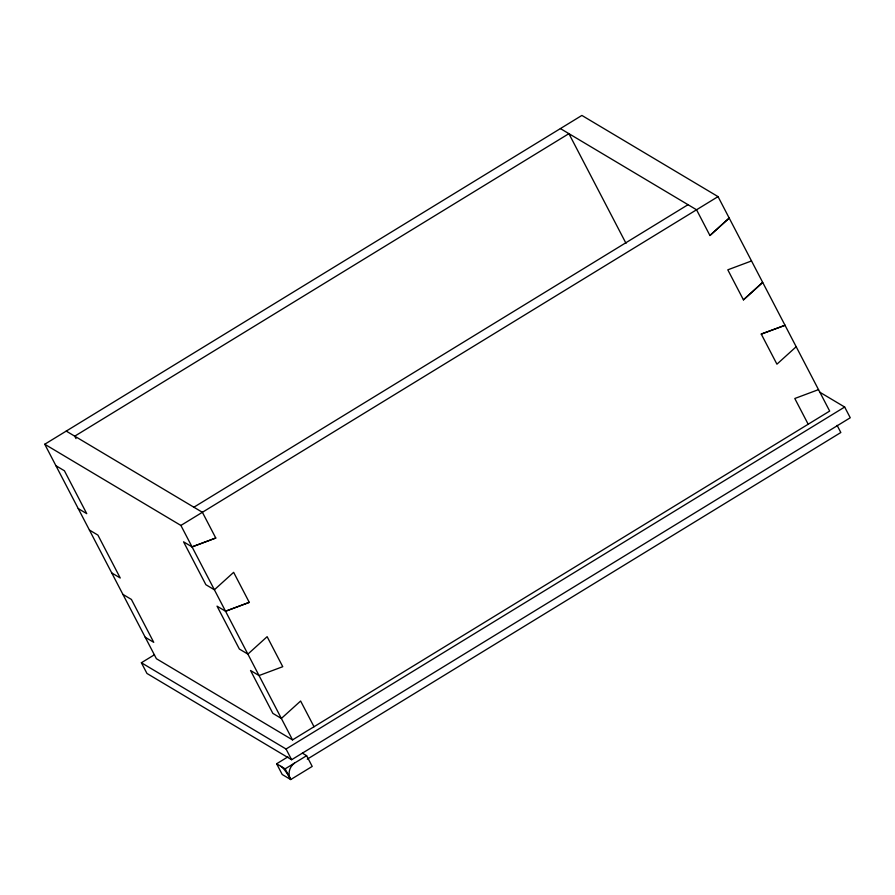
<?xml version="1.0" encoding="UTF-8"?>
<svg xmlns="http://www.w3.org/2000/svg" width="895" height="895" viewBox="0 0 895 895"><rect width="100%" height="100%" fill="white"/><g stroke="black" fill="none" stroke-linecap="round" stroke-linejoin="round"><path stroke-width="1.34" d="M709.948 235.508L729.201 218.067L709.936 235.508L696.545 209.777L560.404 128.578M743.443 299.87L762.685 282.406L743.432 299.847L727.803 269.831L751.52 260.96M796.181 346.745L776.927 364.175L761.253 334.081L785.016 325.299L761.253 334.081M276.633 763.771L285.136 768.85L306.627 755.693L312.21 766.422L290.718 779.567L282.216 774.499L276.633 763.771L287.933 756.857M44.75 444.244L581.884 115.433L718.036 196.62L829.676 411.073L292.531 739.896L156.39 658.709L44.75 444.244L180.891 525.443L292.531 739.896M193.868 507.219L688.042 204.698M180.891 525.443L718.036 196.62M819.563 392.066L844.667 407.035L850.25 417.764L291.625 759.732L146.97 673.465L141.388 662.747L154.488 654.726M141.388 662.747L286.042 749.014L844.667 407.035M307.265 759.161L840.83 432.52L837.116 425.371M314.022 726.751L300.619 701.02L281.366 718.45L272.863 713.382L250.533 670.489L259.047 675.557L282.753 666.697L267.135 636.681L247.881 654.122L239.368 649.043L217.037 606.15L225.551 611.229L249.28 602.38L233.64 572.341L214.386 589.783L205.872 584.703L183.553 541.811L192.056 546.89L215.773 538.018L202.382 512.287L66.23 431.099M225.551 611.229L249.269 602.357M818.511 389.627L794.794 398.499L808.185 424.23M192.056 546.89L215.773 538.029M55.915 465.691L64.418 470.77L86.748 513.663L78.245 508.584M89.41 530.03L97.913 535.109L120.243 578.002L111.73 572.923M122.895 594.369L131.408 599.437L153.739 642.33L145.225 637.262M302.365 753.154L306.627 755.693M285.136 768.85L290.718 779.567A12.832 2.45 58.5 0 0 280.885 766.31M626.008 243.339L568.907 133.657L74.744 436.167L76.019 438.617M286.042 749.014L291.625 759.732M289.991 778.135A12.082 11.143 -59.2 0 1 294.455 763.155"/></g></svg>
